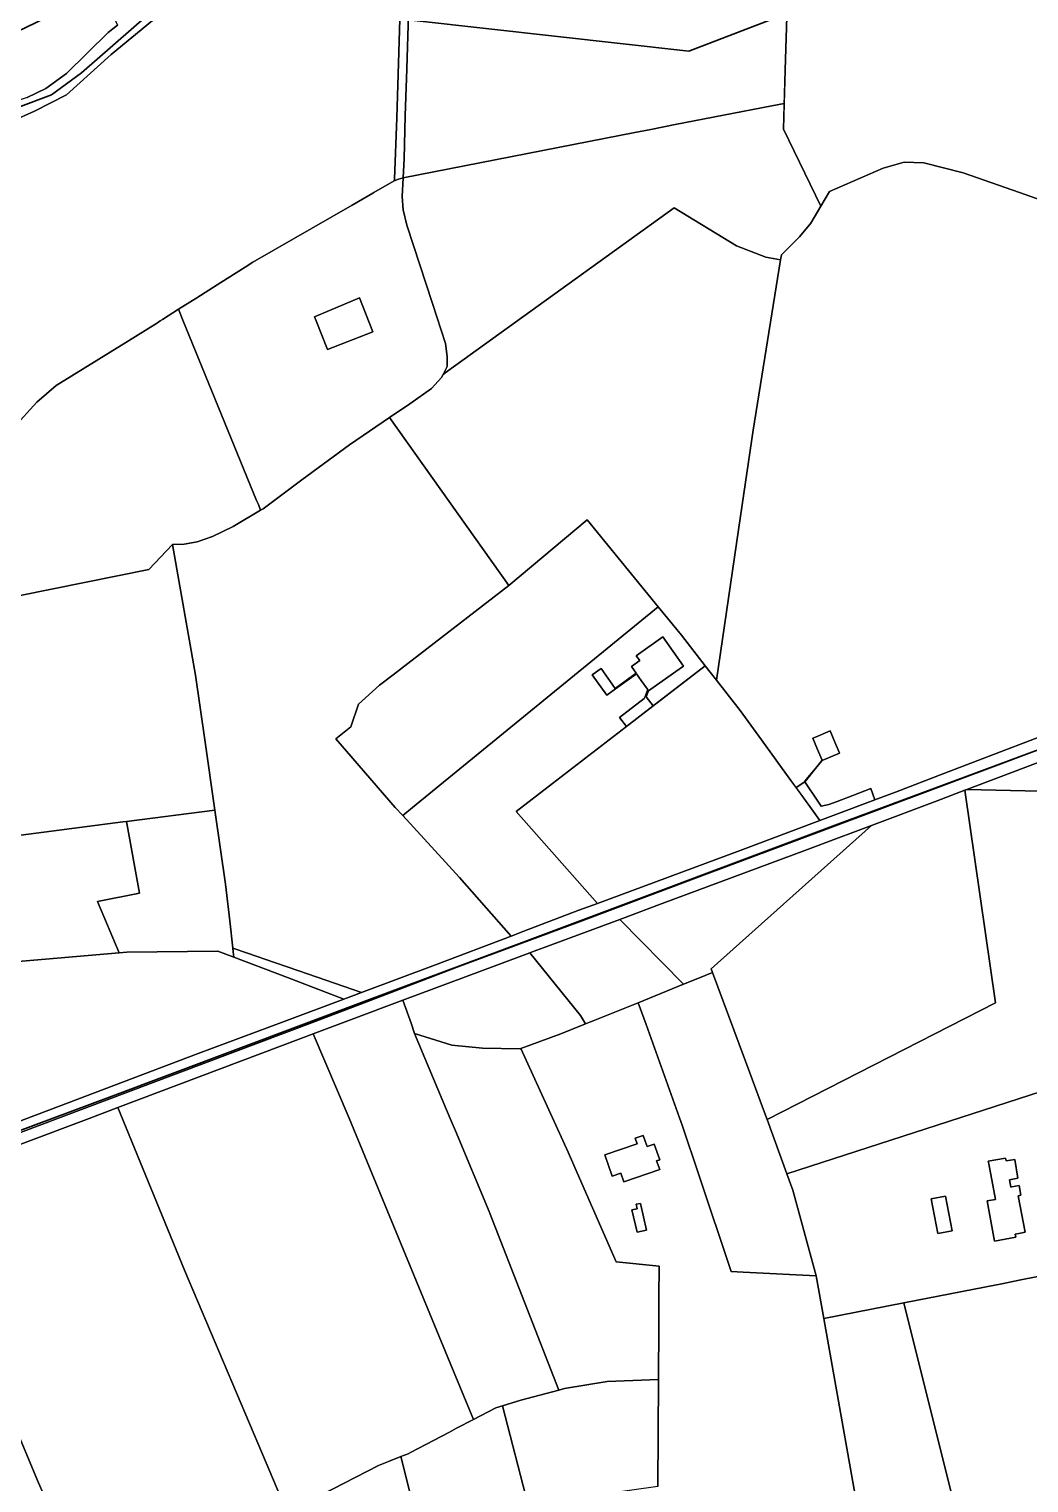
# Model space of a CAD drawing. Header units: metres. Extents: x 3 to 1027712, y 40 to 4430649.
# Drawn here: x 508627 to 509002, y 4410688 to 4411234 of the extents above; entities that cross this region are included whole.
import ezdxf

# ---------------------------------------------------------------- set-up
doc = ezdxf.new("R2010")
doc.units = ezdxf.units.M
doc.header["$MEASUREMENT"] = 0
doc.layers.add('A.ES.SDGC.CP.07003.cadastralparcel — CadastralParcel', color=1, linetype='Continuous')
doc.layers.add('Carreteras_5_km', color=2, linetype='Continuous', lineweight=30)
doc.layers.add('Tuberias_distribucion_agua_ABAQUA', color=5, linetype='Continuous', lineweight=30)
doc.layers.add('Itinerarios_Espacios_naturales_Protegidos_5_km', color=7, linetype='Continuous', lineweight=30, true_color=0x3800b0)

msp = doc.modelspace()

# ---------------------------------------------------------------- linework, layer by layer
at = {"layer": 'A.ES.SDGC.CP.07003.cadastralparcel — CadastralParcel', "color": 7, "linetype": 'Continuous', "flags": 128}
for points in [[(508550.06, 4411386.15), (508515.87, 4411453.28), (508537.52, 4411461.78), (508559.91, 4411468.33), (508565.37, 4411460.15), (508580.12, 4411424.13), (508610.06, 4411353.7), (508658.52, 4411239.74), (508659.83, 4411236.66), (508660.54, 4411234.97), (508657.12, 4411232.23), (508641.38, 4411216.85), (508633.68, 4411211.16), (508626.65, 4411207.81), (508619.62, 4411205.47), (508613.59, 4411203.46), (508605.56, 4411202.79), (508598.29, 4411202.24), (508573.36, 4411300.1), (508559.86, 4411359.38), (508550.06, 4411386.15)], [(508764.34, 4411176.62), (508764.45, 4411177.16), (508765.35, 4411200.19), (508766.96, 4411253.76), (508771.13, 4411252.74), (508775.69, 4411251.62), (508769.86, 4411243.19), (508769.01, 4411218.66), (508768.4, 4411200.98), (508768.04, 4411184.8), (508767.68, 4411177.75), (508765.95, 4411177.16), (508764.34, 4411176.62)], [(508769.01, 4411218.66), (508769.86, 4411243.19), (508775.69, 4411251.62), (508776.65, 4411251.38), (508810.8, 4411251.05), (508848.83, 4411248.78), (508867.27, 4411247.68), (508904.1, 4411245.34), (508907.82, 4411245.82), (508909.41, 4411246.03), (508911.8, 4411246.34), (508910.99, 4411218.05), (508910.64, 4411205.64), (508906, 4411204.73), (508869.76, 4411197.66), (508860.52, 4411195.86), (508854.52, 4411194.69), (508767.68, 4411177.75), (508768.04, 4411184.8), (508768.4, 4411200.98), (508769.01, 4411218.66)], [(508767.68, 4411177.75), (508854.52, 4411194.69), (508860.52, 4411195.86), (508869.76, 4411197.66), (508906, 4411204.73), (508910.64, 4411205.64), (508910.36, 4411196), (508924.34, 4411167.04), (508920.55, 4411160.68), (508916.31, 4411155.6), (508909.52, 4411148.81), (508909.22, 4411146.92), (508903.68, 4411147.92), (508892.72, 4411152.21), (508869.37, 4411166.49), (508784.38, 4411105.16), (508782.67, 4411103.92), (508784.25, 4411106.95), (508784.25, 4411110.73), (508783.53, 4411115.59), (508778.67, 4411130.53), (508769.12, 4411159.96), (508767.68, 4411165.72), (508767.32, 4411170.76), (508767.68, 4411177.75)], [(508685.1, 4411124.34), (508683.43, 4411128.39), (508690.32, 4411132.74), (508699.31, 4411138.44), (508708.43, 4411144.21), (508711.35, 4411146.06), (508748.51, 4411167.49), (508756.37, 4411172.02), (508756.73, 4411172.23), (508764.34, 4411176.62), (508765.95, 4411177.16), (508767.68, 4411177.75), (508767.32, 4411170.76), (508767.68, 4411165.72), (508769.12, 4411159.96), (508778.67, 4411130.53), (508783.53, 4411115.59), (508784.25, 4411110.73), (508784.25, 4411106.95), (508782.67, 4411103.92), (508782.09, 4411102.81), (508778.31, 4411098.67), (508770.2, 4411092.92), (508762.61, 4411087.76), (508747.57, 4411077.54), (508729.74, 4411064.4), (508715.15, 4411053.6), (508714.24, 4411053.06), (508713.38, 4411055.15), (508712.74, 4411056.72), (508685.1, 4411124.34)], [(508807.27, 4411024.82), (508762.61, 4411087.76), (508770.2, 4411092.92), (508778.31, 4411098.67), (508782.09, 4411102.81), (508782.67, 4411103.92), (508784.38, 4411105.16), (508869.37, 4411166.49), (508892.72, 4411152.21), (508903.68, 4411147.92), (508909.22, 4411146.92), (508899.01, 4411083.06), (508894.2, 4411050.84), (508885.18, 4410989.32), (508880.97, 4410994.72), (508872.03, 4411006.16), (508863.35, 4411016.79), (508848.28, 4411035.22), (508836.68, 4411049.4), (508807.27, 4411024.82)], [(508735.12, 4411124.03), (508734.5, 4411125.58), (508751.26, 4411132.73), (508756.35, 4411120), (508739.36, 4411113.33), (508735.12, 4411124.03)], [(508734.5, 4411125.58), (508735.12, 4411124.03), (508739.36, 4411113.33), (508756.35, 4411120), (508751.26, 4411132.73), (508734.5, 4411125.58)], [(508689.78, 4410991.21), (508681.24, 4411040.13), (508685.61, 4411040.29), (508690.48, 4411041.19), (508696.24, 4411043.17), (508703.98, 4411046.95), (508714.24, 4411053.06), (508715.15, 4411053.6), (508729.74, 4411064.4), (508747.57, 4411077.54), (508762.61, 4411087.76), (508807.27, 4411024.82), (508763.95, 4410991.35), (508758.8, 4410987.37), (508750.88, 4410980.3), (508748.05, 4410971.82), (508742.4, 4410967.3), (508746.48, 4410962.6), (508764.74, 4410941.58), (508767.55, 4410938.51), (508783.51, 4410921.07), (508788.71, 4410915.38), (508788.78, 4410915.3), (508808.15, 4410893.28), (508779.76, 4410882.46), (508752.03, 4410872.11), (508728.57, 4410880.21), (508719.41, 4410883.38), (508709.33, 4410886.86), (508703.81, 4410888.77), (508702.65, 4410899), (508701.1, 4410912.79), (508697.1, 4410940.51), (508693.3, 4410966.86), (508689.78, 4410991.21)], [(508746.48, 4410962.6), (508742.4, 4410967.3), (508748.05, 4410971.82), (508750.88, 4410980.3), (508758.8, 4410987.37), (508763.95, 4410991.35), (508807.27, 4411024.82), (508836.68, 4411049.4), (508848.28, 4411035.22), (508863.35, 4411016.79), (508771.25, 4410941.53), (508767.55, 4410938.51), (508764.74, 4410941.58), (508746.48, 4410962.6)], [(508599.75, 4411016.2), (508672.25, 4411030.78), (508681.24, 4411040.13), (508689.78, 4410991.21), (508693.3, 4410966.86), (508697.1, 4410940.51), (508663.96, 4410936.3), (508662.53, 4410936.12), (508573.53, 4410924.58), (508571.16, 4410931.32), (508568.09, 4410942.89), (508568.47, 4410951.38), (508580.83, 4410963.73), (508585.28, 4410968.42), (508595.5, 4410979.16), (508602.45, 4410986.88), (508604.72, 4410992.29), (508604.43, 4410994.55), (508603.79, 4410999.44), (508602.89, 4411003.18), (508602.08, 4411006.54), (508600.6, 4411012.63), (508599.75, 4411016.2)], [(508851.41, 4410971.88), (508810.12, 4410939.98), (508840.6, 4410905.56), (508833.59, 4410902.97), (508813, 4410895.12), (508808.15, 4410893.28), (508788.78, 4410915.3), (508788.71, 4410915.38), (508783.51, 4410921.07), (508767.55, 4410938.51), (508771.25, 4410941.53), (508863.35, 4411016.79), (508872.03, 4411006.16), (508880.97, 4410994.72), (508861.48, 4410979.66), (508858.88, 4410983.04), (508859.74, 4410985.29), (508869.12, 4410991.92), (508869.93, 4410992.49), (508872.83, 4410994.54), (508865.09, 4411005.5), (508855.09, 4410998.44), (508856.39, 4410996.61), (508853.29, 4410994.42), (508855.1, 4410991.86), (508847.26, 4410986.22), (508841.98, 4410993.71), (508838.61, 4410991.33), (508844.03, 4410983.65), (508847.38, 4410986.06), (508855.21, 4410991.7), (508857, 4410989.16), (508859.29, 4410985.91), (508859.39, 4410985.78), (508858.41, 4410983.22), (508858.11, 4410982.45), (508848.8, 4410975.25), (508851.41, 4410971.88)], [(508851.41, 4410971.88), (508848.8, 4410975.25), (508858.11, 4410982.45), (508858.41, 4410983.22), (508859.39, 4410985.78), (508859.29, 4410985.91), (508857, 4410989.16), (508855.21, 4410991.7), (508847.38, 4410986.06), (508844.03, 4410983.65), (508838.61, 4410991.33), (508841.98, 4410993.71), (508847.26, 4410986.22), (508855.1, 4410991.86), (508853.29, 4410994.42), (508856.39, 4410996.61), (508855.09, 4410998.44), (508865.09, 4411005.5), (508872.83, 4410994.54), (508869.93, 4410992.49), (508869.12, 4410991.92), (508859.74, 4410985.29), (508858.88, 4410983.04), (508861.48, 4410979.66), (508851.41, 4410971.88)], [(508840.6, 4410905.56), (508810.12, 4410939.98), (508880.97, 4410994.72), (508885.18, 4410989.32), (508894.1, 4410977.9), (508902.03, 4410966.95), (508913.11, 4410951.65), (508920.16, 4410941.9), (508923.97, 4410936.64), (508894.09, 4410925.34), (508840.6, 4410905.56)], [(509017.29, 4410947.42), (508979.14, 4410948.34), (509038.79, 4410970.97), (509058.14, 4410978.18), (509051.59, 4410946.61), (509017.29, 4410947.42)], [(508923.97, 4410936.64), (508920.16, 4410941.9), (508915.03, 4410948.99), (508915.29, 4410949.16), (508918.02, 4410950.98), (508918.83, 4410951.97), (508922.28, 4410956.21), (508924.77, 4410959.26), (508924.27, 4410960.45), (508923.06, 4410963.34), (508921.3, 4410967.54), (508922.34, 4410967.97), (508927.85, 4410970.28), (508929.61, 4410966.07), (508930.82, 4410963.17), (508931.36, 4410961.87), (508924.82, 4410959.13), (508922.35, 4410956.11), (508918.9, 4410951.87), (508918.36, 4410951.21), (508918.3, 4410951.14), (508923.24, 4410943.86), (508924.48, 4410942.04), (508927.35, 4410942.64), (508930.4, 4410943.8), (508936.29, 4410946.04), (508943.04, 4410948.61), (508944.59, 4410944.43), (508928.93, 4410938.52), (508923.97, 4410936.64)], [(508883.7, 4410879.59), (508883.17, 4410881.03), (508943.38, 4410934.81), (508967.94, 4410944.09), (508978.34, 4410948.03), (508989.86, 4410868.25), (508904.15, 4410824.52), (508902.46, 4410829.09), (508897.7, 4410842.03), (508883.7, 4410879.59)], [(508911.64, 4410804.16), (508904.15, 4410824.52), (508989.86, 4410868.25), (508978.34, 4410948.03), (508979.14, 4410948.34), (509017.29, 4410947.42), (509015.78, 4410837.84), (508911.64, 4410804.16)], [(508573.88, 4410923.6), (508573.53, 4410924.58), (508662.53, 4410936.12), (508663.96, 4410936.3), (508668.86, 4410909.4), (508653.02, 4410906.3), (508661.2, 4410887.04), (508633.52, 4410884.66), (508608.64, 4410882.56), (508602.06, 4410896.59), (508596.65, 4410904.31), (508588.15, 4410912.41), (508578.12, 4410919.36), (508573.88, 4410923.6)], [(508661.2, 4410887.04), (508653.02, 4410906.3), (508668.86, 4410909.4), (508663.96, 4410936.3), (508697.1, 4410940.51), (508701.1, 4410912.79), (508702.65, 4410899), (508703.81, 4410888.77), (508703.95, 4410887.45), (508704.18, 4410885.41), (508698.19, 4410887.7), (508664.04, 4410887.28), (508661.2, 4410887.04)], [(508872.85, 4410875.2), (508848.96, 4410899.58), (508864.79, 4410905.47), (508918.38, 4410925.37), (508930.97, 4410930.12), (508936.38, 4410932.17), (508943.38, 4410934.81), (508883.17, 4410881.03), (508883.7, 4410879.59), (508880.92, 4410878.46), (508877.56, 4410877.11), (508872.85, 4410875.2)], [(508834.17, 4410863.51), (508815.22, 4410887.02), (508817.86, 4410888.01), (508820.59, 4410889.02), (508848.96, 4410899.58), (508872.85, 4410875.2), (508855.82, 4410868.32), (508838.98, 4410861.51), (508837.96, 4410861.1), (508836.04, 4410860.33), (508834.17, 4410863.51)], [(508581.77, 4410807.99), (508563.66, 4410850.17), (508597.68, 4410874.97), (508608.64, 4410882.56), (508633.52, 4410884.66), (508661.2, 4410887.04), (508664.04, 4410887.28), (508698.19, 4410887.7), (508704.18, 4410885.41), (508724.29, 4410877.71), (508745.39, 4410869.63), (508723.07, 4410861.3), (508690.82, 4410849.31), (508634.85, 4410828.01), (508581.77, 4410807.99)], [(508703.81, 4410888.77), (508709.33, 4410886.86), (508719.41, 4410883.38), (508728.57, 4410880.21), (508752.03, 4410872.11), (508748.47, 4410870.78), (508745.39, 4410869.63), (508724.29, 4410877.71), (508704.18, 4410885.41), (508703.95, 4410887.45), (508703.81, 4410888.77)], [(508770.72, 4410860.68), (508767.58, 4410869.23), (508802.78, 4410882.4), (508815.22, 4410887.02), (508834.17, 4410863.51), (508836.04, 4410860.33), (508826.78, 4410856.59), (508811.85, 4410851.16), (508811.55, 4410851.05), (508797.41, 4410851.25), (508785.96, 4410852.32), (508771.99, 4410856.73), (508770.72, 4410860.68)], [(508858.78, 4410860.09), (508855.82, 4410868.32), (508872.85, 4410875.2), (508877.56, 4410877.11), (508880.92, 4410878.46), (508883.7, 4410879.59), (508897.7, 4410842.03), (508902.46, 4410829.09), (508904.15, 4410824.52), (508911.64, 4410804.16), (508913.89, 4410798.05), (508922.63, 4410765.81), (508895.18, 4410767.24), (508890.73, 4410767.47), (508878.65, 4410803.39), (508872.28, 4410822.36), (508871.36, 4410825.08), (508858.78, 4410860.09)], [(508747.92, 4410861.88), (508767.58, 4410869.23), (508770.72, 4410860.68), (508771.99, 4410856.73), (508777.45, 4410843.68), (508783.93, 4410828.18), (508785.7, 4410823.95), (508787.26, 4410820.21), (508799.9, 4410789.97), (508800.29, 4410789.04), (508826.05, 4410723.01), (508811.81, 4410719.24), (508804.92, 4410717.12), (508802.44, 4410716.36), (508794.05, 4410712), (508785.33, 4410733.1), (508747.42, 4410824.96), (508733.92, 4410856.65), (508747.92, 4410861.88)], [(508685.67, 4410768.02), (508660.66, 4410828.99), (508729.27, 4410854.91), (508733.92, 4410856.65), (508747.42, 4410824.96), (508785.33, 4410733.1), (508794.05, 4410712), (508787.71, 4410708.66), (508785.06, 4410707.26), (508776.25, 4410702.63), (508770.49, 4410699.59), (508769.63, 4410699.15), (508766.85, 4410698.07), (508762.17, 4410696.24), (508758.48, 4410694.76), (508724.19, 4410677.1), (508714.95, 4410698.91), (508685.67, 4410768.02)], [(508771.99, 4410856.73), (508785.96, 4410852.32), (508797.41, 4410851.25), (508811.55, 4410851.05), (508811.85, 4410851.16), (508829.54, 4410812.26), (508833.8, 4410802.52), (508847.58, 4410771.1), (508863.68, 4410769.54), (508863.62, 4410757.88), (508863.57, 4410747.64), (508863.46, 4410726.93), (508844.25, 4410726.21), (508828.15, 4410723.57), (508826.05, 4410723.01), (508800.29, 4410789.04), (508799.9, 4410789.97), (508787.26, 4410820.21), (508785.7, 4410823.95), (508783.93, 4410828.18), (508777.45, 4410843.68), (508771.99, 4410856.73)], [(508913.89, 4410798.05), (508911.64, 4410804.16), (509015.78, 4410837.84), (509015.57, 4410822.43), (509017.56, 4410822.69), (509057.33, 4410827.84), (509056.98, 4410826.41), (509055.37, 4410812.75), (509055.35, 4410812.63), (509055.96, 4410802.29), (509057.4, 4410786.77), (509058.82, 4410777.45), (509059.35, 4410775.41), (509057.1, 4410775.01), (509023.73, 4410769.09), (509010.83, 4410766.56), (508999.29, 4410764.3), (508991.55, 4410762.79), (508990.19, 4410762.52), (508955.46, 4410755.72), (508925.45, 4410749.84), (508922.63, 4410765.81), (508913.89, 4410798.05)], [(508630.91, 4410688.17), (508583.99, 4410800.34), (508597.5, 4410805.26), (508649.91, 4410824.92), (508660.66, 4410828.99), (508685.67, 4410768.02), (508714.95, 4410698.91), (508724.19, 4410677.1), (508709.79, 4410669.69), (508708.53, 4410669.04), (508703.69, 4410666.54), (508702.7, 4410666.03), (508695.55, 4410662.35), (508694.41, 4410661.76), (508680.96, 4410655.04), (508661.43, 4410641.27), (508654.82, 4410642.06), (508651.04, 4410645.83), (508644.75, 4410657.15), (508643.56, 4410659.81), (508640.35, 4410667), (508630.91, 4410688.17)], [(508846.08, 4410803.26), (508843.34, 4410811.2), (508855.39, 4410815.36), (508854.68, 4410817.44), (508857.7, 4410818.48), (508858.42, 4410816.4), (508859.14, 4410814.32), (508861.88, 4410815.27), (508863.9, 4410809.4), (508862.76, 4410809.01), (508863.89, 4410805.75), (508850.46, 4410801.12), (508849.34, 4410804.38), (508846.08, 4410803.26)], [(508846.08, 4410803.26), (508849.34, 4410804.38), (508850.46, 4410801.12), (508863.89, 4410805.75), (508862.76, 4410809.01), (508863.9, 4410809.4), (508861.88, 4410815.27), (508859.14, 4410814.32), (508858.42, 4410816.4), (508857.7, 4410818.48), (508854.68, 4410817.44), (508855.39, 4410815.36), (508843.34, 4410811.2), (508846.08, 4410803.26)], [(508997.25, 4410781.55), (508997.47, 4410780.37), (508989.49, 4410778.89), (508986.7, 4410793.94), (508989.79, 4410794.51), (508987.32, 4410807.82), (508987.13, 4410808.86), (508993.58, 4410810.05), (508993.79, 4410808.94), (508997.04, 4410809.51), (508998.24, 4410802.47), (508995.1, 4410801.88), (508995.6, 4410799.16), (508996.01, 4410799.23), (508998.71, 4410799.73), (508999.38, 4410796.11), (508998.37, 4410795.93), (509000.91, 4410782.23), (508999.23, 4410781.91), (508997.25, 4410781.55)], [(508987.32, 4410807.82), (508989.79, 4410794.51), (508986.7, 4410793.94), (508989.49, 4410778.89), (508997.47, 4410780.37), (508997.25, 4410781.55), (508999.23, 4410781.91), (509000.91, 4410782.23), (508998.37, 4410795.93), (508999.38, 4410796.11), (508998.71, 4410799.73), (508996.01, 4410799.23), (508995.6, 4410799.16), (508995.1, 4410801.88), (508998.24, 4410802.47), (508997.04, 4410809.51), (508993.79, 4410808.94), (508993.58, 4410810.05), (508987.13, 4410808.86), (508987.32, 4410807.82)], [(508965.77, 4410794.77), (508971.13, 4410795.77), (508973.61, 4410782.78), (508968.26, 4410781.76), (508965.77, 4410794.77)], [(508965.77, 4410794.77), (508968.26, 4410781.76), (508973.61, 4410782.78), (508971.13, 4410795.77), (508965.77, 4410794.77)], [(508855.46, 4410782.29), (508853.51, 4410790.56), (508855.48, 4410791.02), (508855.09, 4410792.68), (508856.65, 4410793.04), (508859.01, 4410783.03), (508855.46, 4410782.29)], [(508853.51, 4410790.56), (508855.46, 4410782.29), (508859.01, 4410783.03), (508856.65, 4410793.04), (508855.09, 4410792.68), (508855.48, 4410791.02), (508853.51, 4410790.56)], [(508983.52, 4410643.56), (508955.46, 4410755.72), (508990.19, 4410762.52), (508991.55, 4410762.79), (508999.29, 4410764.3), (509010.83, 4410766.56), (509013.32, 4410757.42), (509019.59, 4410734.4), (509028.87, 4410700.34), (509035.52, 4410675.94), (509038.65, 4410664.46), (509034.98, 4410662.81), (509022.14, 4410657.31), (509011.55, 4410652.23), (509001.39, 4410648), (508992.78, 4410645.74), (508983.88, 4410643.62), (508983.52, 4410643.56)], [(508941.3, 4410660.33), (508925.45, 4410749.84), (508955.46, 4410755.72), (508983.52, 4410643.56), (508954.98, 4410638.23), (508946.41, 4410636.45), (508944.33, 4410645.21), (508943.44, 4410648.9), (508942.97, 4410650.89), (508942.42, 4410653.92), (508941.3, 4410660.33)], [(508814.61, 4410679.85), (508804.92, 4410717.12), (508811.81, 4410719.24), (508826.05, 4410723.01), (508828.15, 4410723.57), (508844.25, 4410726.21), (508863.46, 4410726.93), (508863.26, 4410686.85), (508843.72, 4410684.04), (508814.61, 4410679.85)], [(508777.55, 4410655.36), (508766.85, 4410698.07), (508769.63, 4410699.15), (508770.49, 4410699.59), (508776.25, 4410702.63), (508785.06, 4410707.26), (508787.71, 4410708.66), (508794.05, 4410712), (508802.44, 4410716.36), (508804.92, 4410717.12), (508814.61, 4410679.85), (508822, 4410651.44), (508831.45, 4410615.09), (508821.47, 4410613.5), (508795.22, 4410609.7), (508789.25, 4410608.7), (508781.34, 4410640.25), (508779.64, 4410647.04), (508779.58, 4410647.24), (508777.55, 4410655.36)]]:
    msp.add_lwpolyline(points, close=True, dxfattribs=at)
for points in [[(508766.96, 4411253.76), (508765.35, 4411200.19), (508764.45, 4411177.16), (508764.34, 4411176.62), (508756.73, 4411172.23), (508756.37, 4411172.02), (508748.51, 4411167.49), (508711.35, 4411146.06), (508708.43, 4411144.21), (508699.31, 4411138.44), (508690.32, 4411132.74), (508683.43, 4411128.39), (508677.4, 4411124.57), (508676.6, 4411124.07), (508675.51, 4411123.38), (508663.67, 4411116.01), (508637.61, 4411099.76), (508630.27, 4411093.59), (508621.65, 4411084.05)], [(508621.1, 4411199.03), (508629.47, 4411202.71), (508641.39, 4411208.9), (508658.13, 4411223.96), (508683.58, 4411245.02)], [(508683.58, 4411245.02), (508658.13, 4411223.96), (508641.39, 4411208.9), (508629.47, 4411202.71), (508621.1, 4411199.03)], [(509070.81, 4411244.79), (509074.44, 4411230.31), (509078.53, 4411213.96), (509079.06, 4411211.83), (509075.85, 4411188.02), (509071.7, 4411175.03), (509068.34, 4411161.24), (509062.75, 4411161.78), (509061.3, 4411161.92), (509044, 4411163.58), (509014.73, 4411166.62), (508998.89, 4411172.27), (508977.68, 4411179.62), (508962.97, 4411183.29), (508955.62, 4411183.57), (508947.7, 4411181.3), (508927.62, 4411172.54), (508924.34, 4411167.04), (508924.34, 4411167.04), (508910.36, 4411196), (508910.99, 4411218.05), (508911.8, 4411246.34)], [(508626.65, 4411207.81), (508633.68, 4411211.16), (508641.38, 4411216.85), (508657.12, 4411232.23), (508660.54, 4411234.97)], [(509024.09, 4410974.74), (508970.52, 4410954.23), (508952.29, 4410947.34), (508945.6, 4410944.81), (508944.59, 4410944.43), (508943.04, 4410948.61), (508936.29, 4410946.04), (508930.4, 4410943.8), (508927.35, 4410942.64), (508924.48, 4410942.04), (508923.24, 4410943.86), (508918.3, 4410951.14), (508918.36, 4410951.21), (508918.9, 4410951.87), (508922.35, 4410956.11), (508924.82, 4410959.13), (508931.36, 4410961.87), (508930.82, 4410963.17), (508929.61, 4410966.07), (508927.85, 4410970.28), (508922.34, 4410967.97), (508921.3, 4410967.54), (508923.06, 4410963.34), (508924.27, 4410960.45), (508924.77, 4410959.26), (508922.28, 4410956.21), (508918.83, 4410951.97), (508918.02, 4410950.98), (508915.29, 4410949.16), (508915.03, 4410948.99), (508915.03, 4410948.99), (508913.11, 4410951.65), (508902.03, 4410966.95), (508894.1, 4410977.9), (508885.18, 4410989.32), (508894.2, 4411050.84), (508899.01, 4411083.06), (508909.22, 4411146.92), (508909.52, 4411148.81), (508916.31, 4411155.6), (508920.55, 4411160.68), (508924.34, 4411167.04), (508927.62, 4411172.54), (508947.7, 4411181.3), (508955.62, 4411183.57), (508962.97, 4411183.29), (508977.68, 4411179.62), (508998.89, 4411172.27), (509014.73, 4411166.62)], [(508574.25, 4410800.88), (508672.98, 4410837.99), (508733.66, 4410860.88), (508754.07, 4410868.69), (508787.97, 4410881.66), (508814.92, 4410891.63), (508833.8, 4410898.62), (508876.66, 4410914.73), (508945.23, 4410940.41), (508994.94, 4410959.04), (509053.07, 4410981.08), (509097.91, 4410997.65), (509103.56, 4410999.74), (509105.67, 4411000.51), (509156.6, 4411019.24), (509218.88, 4411042.31), (509268.09, 4411060.54), (509343.2, 4411088.94), (509343.97, 4411089.23), (509382.64, 4411103.67), (509406.09, 4411112.41), (509413.62, 4411115.22), (509435.75, 4411123.45), (509471.75, 4411136.85)], [(509471.75, 4411136.85), (509435.75, 4411123.45), (509413.62, 4411115.22), (509406.09, 4411112.41), (509382.64, 4411103.67), (509343.97, 4411089.23), (509343.2, 4411088.94), (509268.09, 4411060.54), (509218.88, 4411042.31), (509156.6, 4411019.24), (509105.67, 4411000.51), (509103.56, 4410999.74), (509097.91, 4410997.65), (509053.07, 4410981.08), (508994.94, 4410959.04), (508945.23, 4410940.41), (508876.66, 4410914.73), (508833.8, 4410898.62), (508814.92, 4410891.63), (508787.97, 4410881.66), (508754.07, 4410868.69), (508733.66, 4410860.88), (508672.98, 4410837.99), (508574.25, 4410800.88)], [(508621.65, 4411084.05), (508630.27, 4411093.59), (508637.61, 4411099.76), (508663.67, 4411116.01), (508675.51, 4411123.38), (508676.6, 4411124.07), (508677.4, 4411124.57), (508683.43, 4411128.39), (508685.1, 4411124.34), (508712.74, 4411056.72), (508713.38, 4411055.15), (508714.24, 4411053.06), (508703.98, 4411046.95), (508696.24, 4411043.17), (508690.48, 4411041.19), (508685.61, 4411040.29), (508681.24, 4411040.13), (508672.25, 4411030.78), (508599.75, 4411016.2)], [(508581.77, 4410807.99), (508634.85, 4410828.01), (508690.82, 4410849.31), (508723.07, 4410861.3), (508745.39, 4410869.63), (508748.47, 4410870.78), (508752.03, 4410872.11), (508779.76, 4410882.46), (508808.15, 4410893.28), (508813, 4410895.12), (508833.59, 4410902.97), (508840.6, 4410905.56), (508894.09, 4410925.34), (508923.97, 4410936.64), (508928.93, 4410938.52), (508945.6, 4410944.81), (508952.29, 4410947.34), (508970.52, 4410954.23), (509024.09, 4410974.74)], [(509038.79, 4410970.97), (508979.14, 4410948.34), (508978.34, 4410948.03), (508967.94, 4410944.09), (508943.38, 4410934.81), (508936.38, 4410932.17), (508930.97, 4410930.12), (508918.38, 4410925.37), (508864.79, 4410905.47), (508848.96, 4410899.58), (508820.59, 4410889.02), (508817.86, 4410888.01), (508815.22, 4410887.02), (508802.78, 4410882.4), (508767.58, 4410869.23), (508747.92, 4410861.88), (508733.92, 4410856.65), (508729.27, 4410854.91), (508660.66, 4410828.99), (508649.91, 4410824.92), (508597.5, 4410805.26)], [(508863.26, 4410686.85), (508863.46, 4410726.93), (508863.57, 4410747.64), (508863.62, 4410757.88), (508863.68, 4410769.54), (508847.58, 4410771.1), (508833.8, 4410802.52), (508829.54, 4410812.26), (508829.54, 4410812.26), (508811.85, 4410851.16), (508826.78, 4410856.59), (508836.04, 4410860.33), (508837.96, 4410861.1), (508838.98, 4410861.51), (508855.82, 4410868.32), (508858.78, 4410860.09), (508871.36, 4410825.08), (508872.28, 4410822.36), (508878.65, 4410803.39), (508890.73, 4410767.47), (508895.18, 4410767.24), (508922.63, 4410765.81), (508925.45, 4410749.84), (508941.3, 4410660.33)], [(508583.99, 4410800.34), (508630.91, 4410688.17), (508640.35, 4410667), (508643.56, 4410659.81), (508644.75, 4410657.15), (508651.04, 4410645.83), (508654.82, 4410642.06), (508661.43, 4410641.27), (508665.3, 4410640.8), (508673.69, 4410639.97), (508685.42, 4410633.93), (508681.18, 4410634.64), (508677.23, 4410634.64), (508672.43, 4410634.07), (508665.23, 4410632.8), (508622.78, 4410626.61)], [(508724.19, 4410677.1), (508758.48, 4410694.76), (508762.17, 4410696.24), (508766.85, 4410698.07), (508777.55, 4410655.36)]]:
    msp.add_lwpolyline(points, dxfattribs=at)
at = {"layer": 'Carreteras_5_km'}
for p, q in [((508930.67, 4410935.23, 7.39), (509097.98, 4410997.39, 5.94)), ((508930.67, 4410935.23, 7.39), (509097.98, 4410997.39, 5.94)), ((508813.02, 4410891.2, 7.27), (508930.67, 4410935.23, 7.39)), ((508813.02, 4410891.2, 7.27), (508930.67, 4410935.23, 7.39)), ((508753.05, 4410868.72, 6.77), (508813.02, 4410891.2, 7.27)), ((508753.05, 4410868.72, 6.77), (508813.02, 4410891.2, 7.27)), ((508657.61, 4410832.86, 5.34), (508753.05, 4410868.72, 6.77)), ((508657.61, 4410832.86, 5.34), (508753.05, 4410868.72, 6.77)), ((508529.4, 4410785.06, 6.67), (508657.61, 4410832.86, 5.34)), ((508529.4, 4410785.06, 6.67), (508657.61, 4410832.86, 5.34))]:
    msp.add_line(p, q, dxfattribs=at)
at = {"layer": 'Itinerarios_Espacios_naturales_Protegidos_5_km'}
msp.add_lwpolyline([(508623.19, 4411204.1), (508635.81, 4411208.79), (508647.04, 4411217.15), (508671.5, 4411238.49)], dxfattribs=at)
at = {"layer": 'Tuberias_distribucion_agua_ABAQUA'}
msp.add_lwpolyline([(509117.07, 4410632.08), (509067.7, 4410751.62), (509056.43, 4410810.52), (509077.23, 4410897.35), (509099.61, 4410990.22), (509106.44, 4410998.48), (509134.22, 4411120.71), (509139.46, 4411143.73), (509185.18, 4411199.45), (509189.31, 4411206.76), (509207.72, 4411232.63), (509082.47, 4411305.18), (508925.3, 4411244.7), (508874.82, 4411225.17), (508748.3, 4411239.3), (508657.81, 4411249.46), (508549.54, 4411197.23)], dxfattribs=at)

doc.saveas('drawing.dxf')
